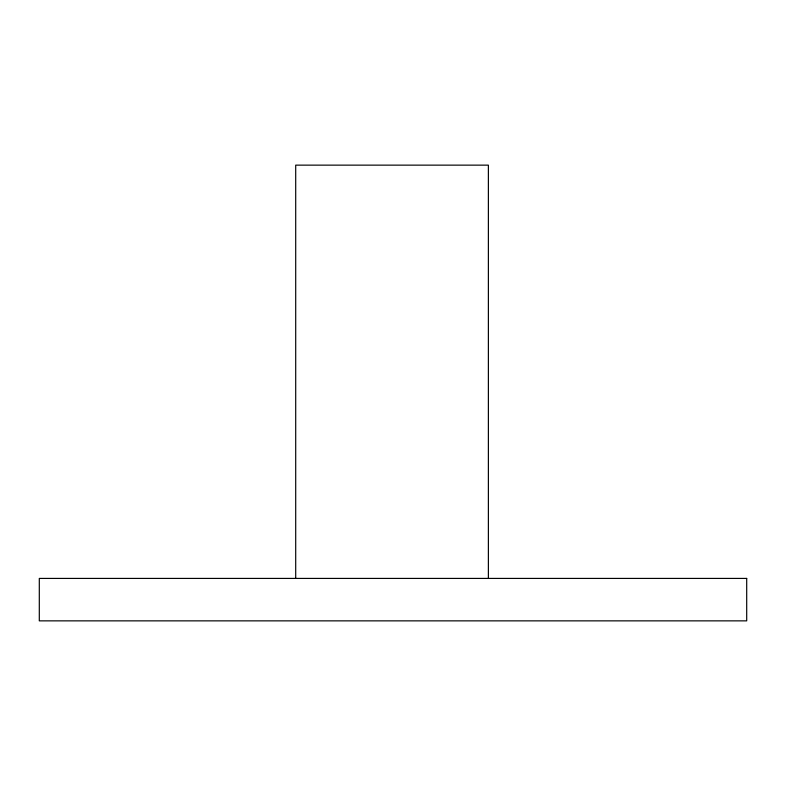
<?xml version="1.0" encoding="UTF-8"?>
<svg xmlns="http://www.w3.org/2000/svg" width="786" height="786" viewBox="0 0 786 786"><rect width="100%" height="100%" fill="white"/><g stroke="black" fill="none" stroke-linecap="round" stroke-linejoin="round"><path stroke-width="1.18" d="M488.381 578.417L488.381 165.139L295.703 165.139L295.703 578.417M746.7 578.417L39.3 578.417L39.3 620.861L746.7 620.861L746.7 578.417"/></g></svg>
